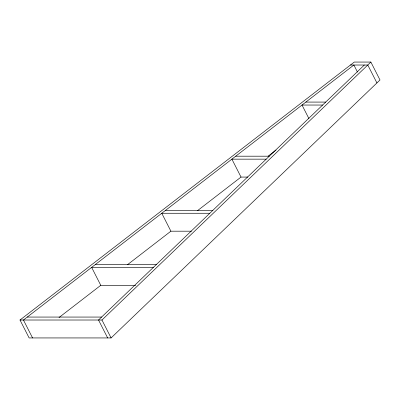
<?xml version="1.0" encoding="UTF-8"?>
<svg xmlns="http://www.w3.org/2000/svg" width="400" height="400" viewBox="0 0 400 400"><rect width="100%" height="100%" fill="white"/><g stroke="black" fill="none" stroke-linecap="round" stroke-linejoin="round"><path stroke-width="0.6" d="M364.345 65.02L98.525 320.015L107.66 337.94M20 320.015L101.96 320.015L370.865 62.06L380 79.985L111.095 337.94L29.135 337.94L20 320.015L354.28 62.06L370.865 62.06M59.01 317.535L100.78 285.305L135.71 285.305M127.37 264.785L170.9 231.19L191.49 231.19M197.495 210.67L241.025 177.075L247.89 177.075M268.11 156.175L276.03 150.065M350.445 65.02L367.78 65.02L376.915 82.94M305.85 102.08L325.71 102.08M322.625 105.04L302.015 105.04L308.935 118.62M235.725 156.195L269.3 156.195M266.215 159.155L231.89 159.155L241.025 177.075M165.6 210.31L212.89 210.31M209.805 213.27L161.765 213.27L170.9 231.19M95.475 264.425L156.48 264.425M153.395 267.385L91.64 267.385L100.78 285.305M27.265 317.06L101.61 317.06M357.475 72.08L353.875 65.02L23.435 320.015L32.57 337.94M101.96 320.015L111.095 337.94"/></g></svg>
